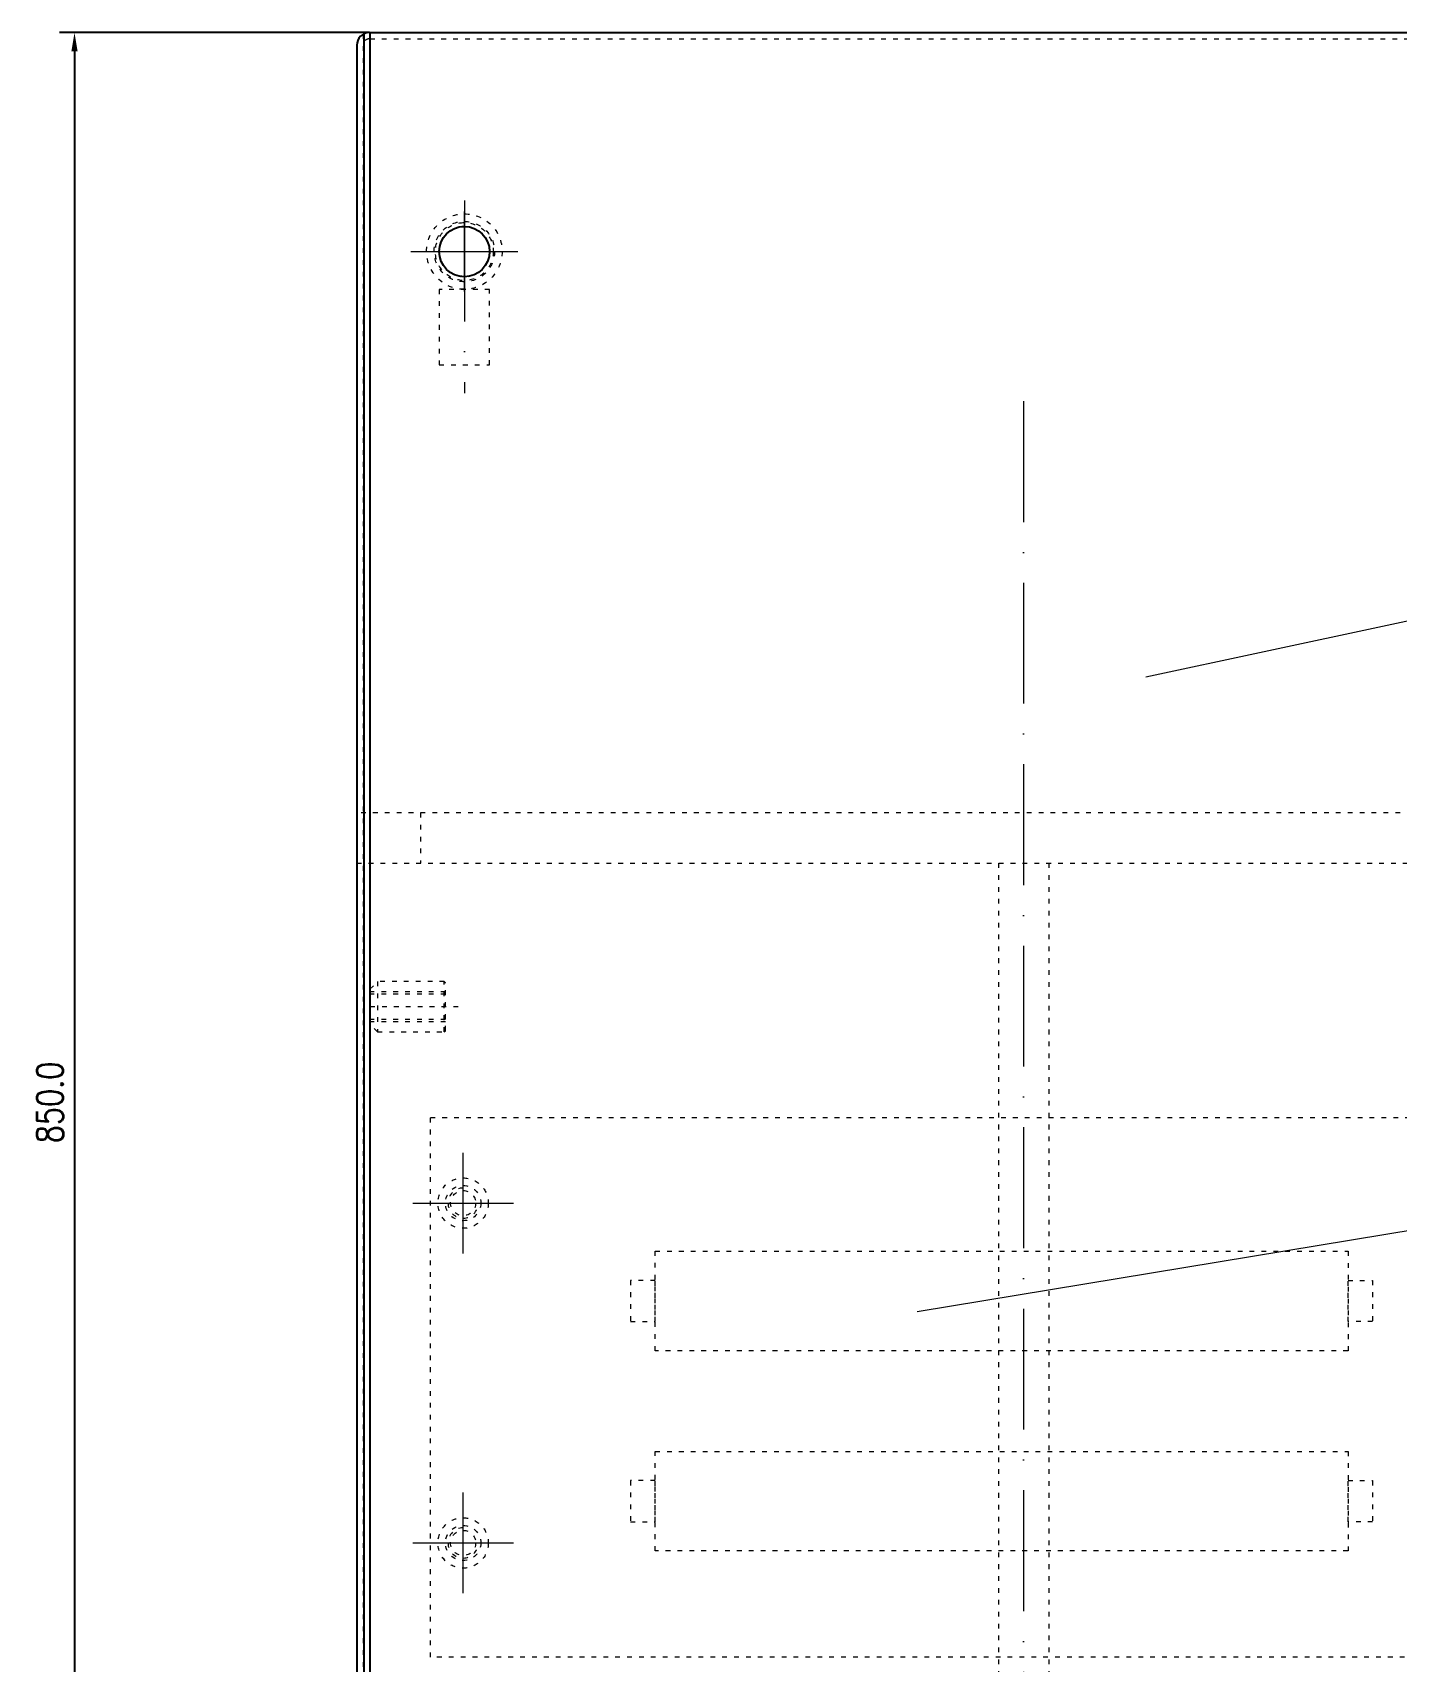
# Model space of a CAD drawing. Header units: millimetres. Extents: x 13152 to 84873, y -6229 to 22177.
# Drawn here: x 31206 to 31748, y 11026 to 11673 of the extents above; entities that cross this region are included whole.
import ezdxf

# ---------------------------------------------------------------- set-up
doc = ezdxf.new("R2010")
doc.units = ezdxf.units.MM
doc.header["$LTSCALE"] = 4
doc.linetypes.add('ACAD_ISO03W100', pattern=[1.18, 0.47, -0.71])
doc.linetypes.add('ACAD_ISO10W100', pattern=[18, 12, -3, 0, -3])
doc.layers.add('标注、文本', color=3, linetype='Continuous', lineweight=25)
doc.layers.add('铁心', color=3, linetype='Continuous', lineweight=0)
doc.styles.add('TH_GBDIM', font='romans.shx', dxfattribs={"width": 0.8, "bigfont": 'gbcbig.shx'})
doc.dimstyles.new('TH_GBDIM1', dxfattribs={"dimscale": 3, "dimtxt": 3.5, "dimasz": 2.5, "dimexe": 2, "dimexo": 0, "dimgap": 1.5, "dimtad": 1, "dimdec": 1, "dimzin": 0, "dimdsep": 46, "dimtxsty": 'TH_GBDIM', "dimcen": 2.5, "dimclrd": 3, "dimclre": 256, "dimclrt": 2, "dimadec": 0, "dimazin": 0, "dimtfac": 0.714286, "dimtdec": 1, "dimtmove": 0, "dimatfit": 3, "dimfxl": 1, "dimtzin": 0, "dimlwd": -1, "dimlwe": -1, "dimarcsym": 0})

# ---------------------------------------------------------------- blocks, each defined once
blk = doc.blocks.new('*D209')
at = {"layer": 'Defpoints', "color": 0, "transparency": 16777216}
for p in [(31339.88, 11672.67), (31222.81, 10822.67), (31339.88, 10822.67)]:
    blk.add_point(p, dxfattribs=at)
at = {"layer": '标注、文本', "transparency": 16777216}
for p, q in [((31339.88, 11672.67), (31216.81, 11672.67)), ((31339.88, 10822.67), (31216.81, 10822.67))]:
    blk.add_line(p, q, dxfattribs=at)
at = {"layer": '标注、文本', "color": 3, "transparency": 16777216}
blk.add_line((31222.81, 11665.17), (31222.81, 10830.17), dxfattribs=at)
for points in [[(31221.56, 11665.17), (31224.06, 11665.17), (31222.81, 11672.67)], [(31221.56, 10830.17), (31224.06, 10830.17), (31222.81, 10822.67)]]:
    blk.add_solid(points, dxfattribs=at)
at = {"layer": '标注、文本', "color": 2, "transparency": 16777216, "insert": (31213.06, 11247.67), "char_height": 10.5, "attachment_point": 5, "rotation": 90, "style": 'TH_GBDIM'}
blk.add_mtext('850.0', dxfattribs=at)

msp = doc.modelspace()

# ---------------------------------------------------------------- linework, layer by layer
at = {"layer": '标注、文本'}
for p, q in [((31334.88, 11667.67), (31334.88, 10827.67)), ((31337.63, 11672.13), (31337.63, 10856.67)), ((31339.88, 11672.67), (31844.38, 11672.67)), ((31339.88, 11670.17), (31340.13, 11670.17)), ((31340.13, 11672.67), (31340.13, 10856.67))]:
    msp.add_line(p, q, dxfattribs=at)
at = {"layer": '标注、文本', "color": 2, "linetype": 'ACAD_ISO03W100', "lineweight": 18}
for p, q in [((31337.38, 11672), (31337.38, 10827.67)), ((31340.13, 11670.17), (31844.88, 11670.17)), ((31367.6, 11570.67), (31367.6, 11540.67)), ((31387.6, 11570.67), (31367.6, 11570.67)), ((31387.6, 11540.67), (31387.6, 11570.67)), ((31367.6, 11540.67), (31387.6, 11540.67)), ((31824.63, 11362.68), (31334.88, 11362.68)), ((31360.13, 11362.68), (31360.13, 11342.68)), ((31334.88, 11342.68), (31824.63, 11342.68)), ((31589.63, 11342.68), (31589.63, 10962.68)), ((31609.63, 11342.68), (31609.63, 10962.68)), ((31340.13, 11292.67), (31343.13, 11295.67)), ((31340.13, 11292.67), (31340.13, 11278.67)), ((31370.13, 11291.67), (31340.13, 11291.67)), ((31369.63, 11295.67), (31343.13, 11295.67)), ((31343.13, 11295.67), (31343.13, 11275.67)), ((31370.13, 11295.17), (31369.63, 11295.67)), ((31369.63, 11275.67), (31369.63, 11295.67)), ((31370.13, 11276.17), (31370.13, 11295.17)), ((31370.13, 11290.67), (31340.13, 11290.67)), ((31375.13, 11285.67), (31340.13, 11285.67)), ((31370.13, 11280.67), (31340.13, 11280.67)), ((31370.13, 11279.67), (31340.13, 11279.67)), ((31343.13, 11275.67), (31340.13, 11278.67)), ((31343.13, 11275.67), (31369.63, 11275.67)), ((31369.63, 11275.67), (31370.13, 11276.17))]:
    msp.add_line(p, q, dxfattribs=at)
at = {"layer": '标注、文本', "color": 1, "linetype": 'ACAD_ISO10W100', "lineweight": 18}
for p, q in [((31377.6, 11605.92), (31377.6, 11529.39)), ((31377.6, 11569.79), (31377.6, 11601.54)), ((31356.38, 11585.67), (31398.82, 11585.67)), ((31361.3, 11585.67), (31393.89, 11585.67)), ((31599.63, 11526.18), (31599.63, 10822.67)), ((31377.11, 11187.67), (31377.11, 11227.67)), ((31357.11, 11207.67), (31397.11, 11207.67)), ((31377.11, 11052.67), (31377.11, 11092.67)), ((31357.11, 11072.67), (31397.11, 11072.67))]:
    msp.add_line(p, q, dxfattribs=at)
at = {"layer": '标注、文本', "color": 2, "linetype": 'ACAD_ISO03W100', "lineweight": 18}
for points in [[(31364.12, 11241.71), (31821.71, 11241.71), (31821.71, 11027.3), (31364.12, 11027.3)], [(31453.35, 11188.59), (31728.44, 11188.59), (31728.44, 11149.03), (31453.35, 11149.03)], [(31453.35, 11176.97), (31443.58, 11176.97), (31443.58, 11160.65), (31453.35, 11160.65)], [(31728.44, 11176.97), (31738.21, 11176.97), (31738.21, 11160.65), (31728.44, 11160.65)], [(31453.35, 11109.06), (31728.44, 11109.06), (31728.44, 11069.5), (31453.35, 11069.5)], [(31453.35, 11097.44), (31443.58, 11097.44), (31443.58, 11081.12), (31453.35, 11081.12)], [(31728.44, 11097.44), (31738.21, 11097.44), (31738.21, 11081.12), (31728.44, 11081.12)]]:
    msp.add_lwpolyline(points, close=True, dxfattribs=at)
for centre, radius in [((31377.6, 11585.67), 15), ((31377.6, 11585.67), 12), ((31377.6, 11585.67), 11.5), ((31377.11, 11207.67), 10), ((31377.11, 11207.67), 7), ((31377.11, 11207.67), 5), ((31377.11, 11072.67), 10), ((31377.11, 11072.67), 7), ((31377.11, 11072.67), 5)]:
    msp.add_circle(centre, radius, dxfattribs=at)
at = {"layer": '标注、文本'}
msp.add_circle((31377.6, 11585.67), 10, dxfattribs=at)
msp.add_arc((31339.88, 11667.67), 5, 90, 180.03567, dxfattribs=at)
at = {"layer": '标注、文本', "color": 2, "linetype": 'ACAD_ISO03W100', "lineweight": 18}
for centre, radius, end in [((31339.88, 11667.67), 2.5, 180.03567), ((31377.6, 11585.67), 10, 0), ((31377.11, 11207.67), 6, 0), ((31377.11, 11072.67), 6, 0)]:
    msp.add_arc(centre, radius, 90, end, dxfattribs=at)
at = {"layer": '铁心', "lineweight": 13}
for points in [[(31648.12, 11416.71), (32589.66, 11618.36), (32589.66, 11618.36)], [(31557.41, 11164.62), (32592.9, 11335.52), (32592.9, 11335.52)]]:
    msp.add_lwpolyline(points, dxfattribs=at)

# ---------------------------------------------------------------- dimensions: what is measured, and where the dimension line sits
at = {"layer": '标注、文本'}
dim = msp.add_linear_dim(base=(31222.81, 10822.67), p1=(31339.88, 11672.67), p2=(31339.88, 10822.67), angle=90, dimstyle='TH_GBDIM1', dxfattribs=at)
dim.commit()
dim.dimension.update_dxf_attribs({"geometry": '*D209', "text_midpoint": (31213.06, 11247.67)})

doc.saveas('drawing.dxf')
